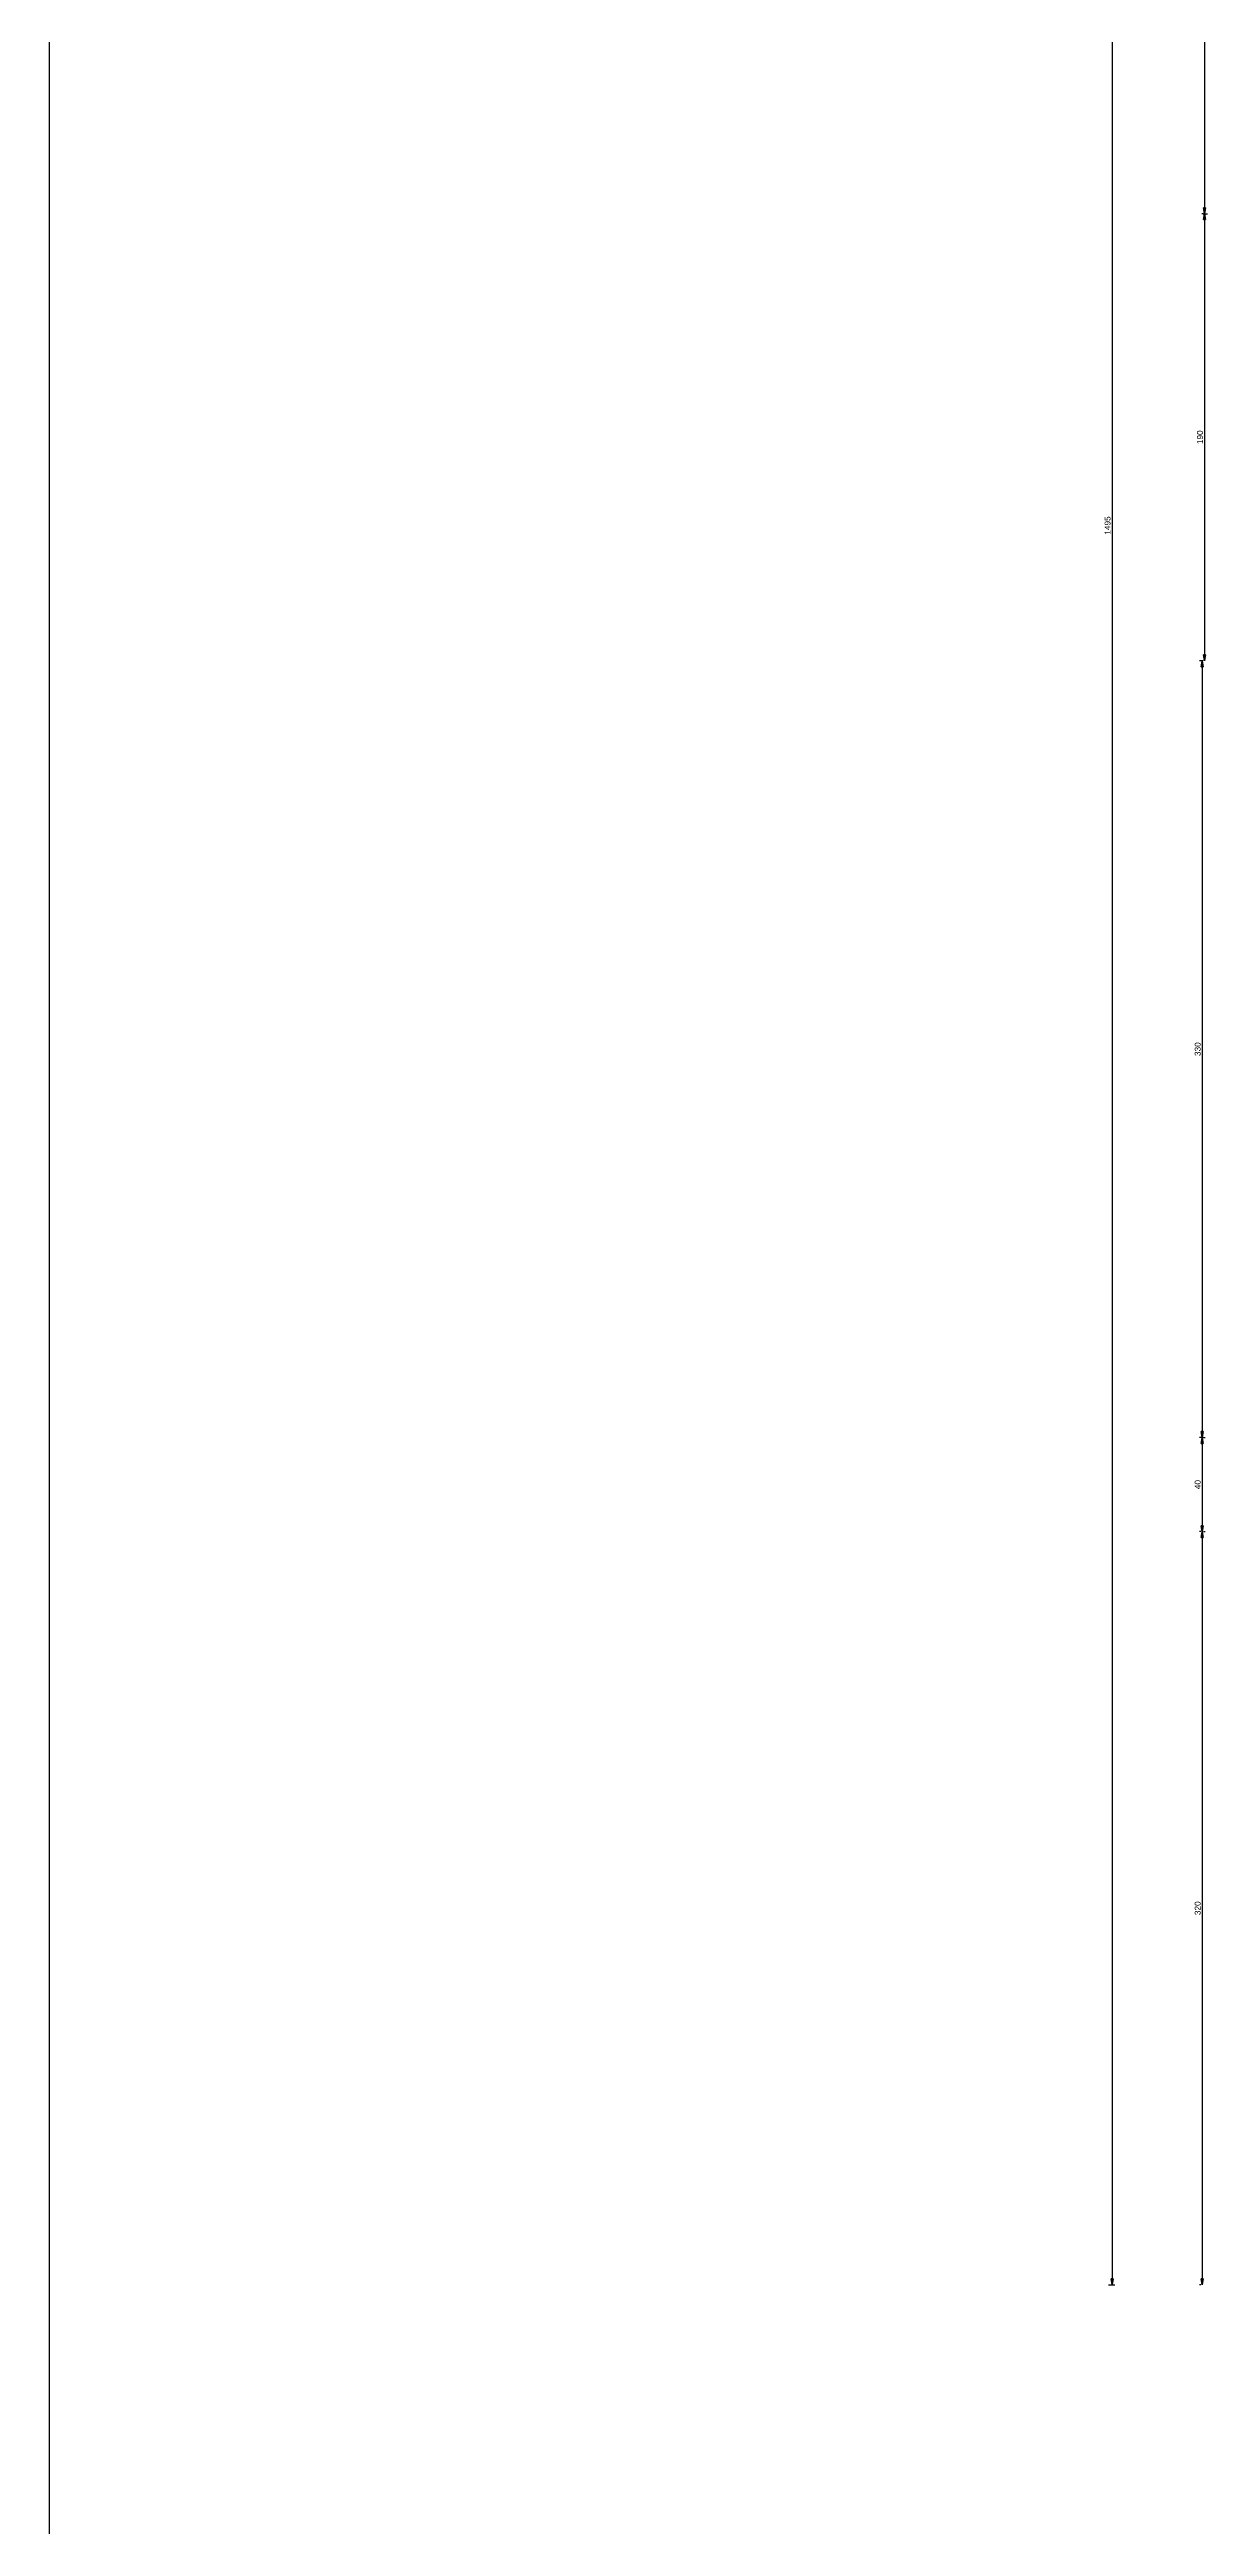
# Model space of a CAD drawing. Header units: millimetres. Extents: x -502 to 9998, y 2906 to 6004.
# Drawn here: x -502 to -10, y 3625 to 4677 of the extents above; entities that cross this region are included whole.
import ezdxf

# ---------------------------------------------------------------- set-up
doc = ezdxf.new("R2010")
doc.units = ezdxf.units.MM
doc.layers.add('ölçülendirme', color=80, linetype='Continuous', lineweight=30)
doc.styles.get("Standard").update_dxf_attribs({"font": 'arial.ttf'})

# ---------------------------------------------------------------- blocks, each defined once
blk = doc.blocks.new('_Closed')
at = {"color": 0, "linetype": 'ByBlock', "lineweight": -2}
for p, q in [((-1, 0.17), (0, 0)), ((-1, 0.17), (-1, -0.17)), ((0, 0), (-1, -0.17)), ((0, 0), (-1, 0))]:
    blk.add_line(p, q, dxfattribs=at)

msp = doc.modelspace()

# ---------------------------------------------------------------- linework, layer by layer
at = {"layer": 'ölçülendirme'}
for p, q in [((-502.2, 2905.9), (-502.2, 6004.1)), ((-11.9, 4607.4), (-12.5, 4607.4)), ((-11.9, 4607.4), (-10, 4607.4)), ((-11.9, 4417.4), (-13.5, 4417.4)), ((-11.9, 4417.4), (-12.5, 4417.4)), ((-11.9, 4087.4), (-13.5, 4087.4)), ((-11.7, 4087.4), (-11, 4087.4)), ((-12.9, 4047.4), (-13.5, 4047.4)), ((-11.7, 4047.4), (-11, 4047.4)), ((-52.1, 3727.4), (-49.4, 3727.4)), ((-12.9, 3727.4), (-13.5, 3727.4))]:
    msp.add_line(p, q, dxfattribs=at)
at = {"layer": 'ölçülendirme', "color": 90}
for p, q in [((-50.6, 5219.9), (-50.6, 3729.9)), ((-11.3, 4844.9), (-11.3, 4609.9)), ((-11.3, 4604.9), (-11.3, 4419.9)), ((-12.3, 4414.9), (-12.3, 4089.9)), ((-12.3, 4084.9), (-12.3, 4049.9)), ((-12.3, 4044.9), (-12.3, 3729.9))]:
    msp.add_line(p, q, dxfattribs=at)

# ---------------------------------------------------------------- block references
at = {"layer": 'ölçülendirme', "color": 90, "xscale": 2.5, "yscale": 2.5, "zscale": 2.5}
for p, rotation in [((-11.3, 4607.4), 270), ((-11.3, 4607.4), 90), ((-12.3, 4417.4), 90), ((-11.3, 4417.4), 270), ((-12.3, 4087.4), 270), ((-12.3, 4087.4), 90), ((-12.3, 4047.4), 270), ((-12.3, 4047.4), 90), ((-50.6, 3727.4), 270), ((-12.3, 3727.4), 270)]:
    msp.add_blockref('_Closed', p, dxfattribs=dict(at, rotation=rotation))

# ---------------------------------------------------------------- texts
at = {"layer": 'ölçülendirme', "char_height": 2.5, "attachment_point": 5, "rotation": 90}
for s, insert in [('190', (-13.2, 4512.4)), ('1495', (-52.5, 4474.9)), ('330', (-14.2, 4252.4)), ('40', (-14.2, 4067.4)), ('320', (-14.2, 3887.4))]:
    msp.add_mtext(s, dxfattribs=dict(at, insert=insert))

doc.saveas('drawing.dxf')
